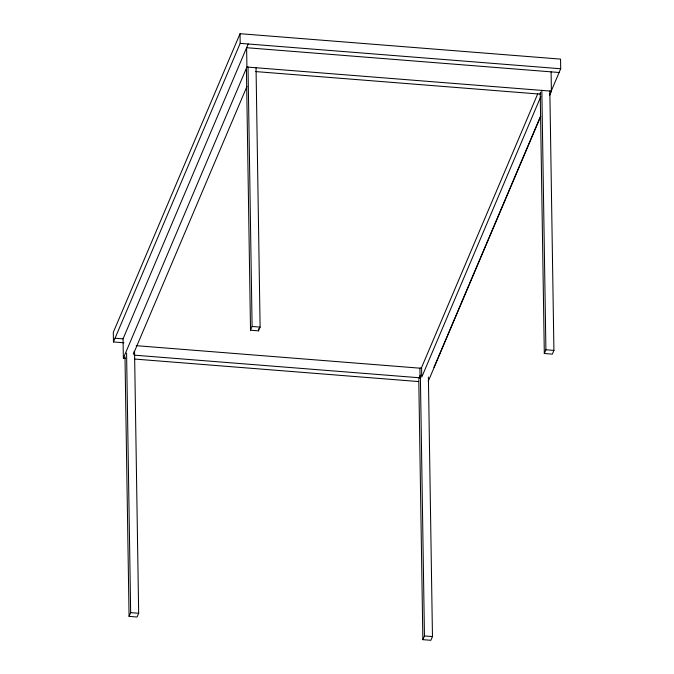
<?xml version="1.0" encoding="UTF-8"?>
<svg xmlns="http://www.w3.org/2000/svg" width="674" height="674" viewBox="0 0 674 674"><rect width="100%" height="100%" fill="white"/><g stroke="black" fill="none" stroke-linecap="round" stroke-linejoin="round"><path stroke-width="1.01" d="M549.672 94.739L560.692 68.756L560.541 59.11L240.037 33.7L113.308 332.299L113.459 341.954L123.932 342.78M113.459 341.954L240.188 43.355L240.037 33.7M125.448 358.324L123.359 358.155L123.056 338.853L248.201 43.987M123.359 358.155L246.92 67.021L246.617 47.719L559.108 72.489M133.284 354.28L246.987 86.365M134.573 352.704L138.667 613.281L137.083 617.013L129.071 616.373L130.655 612.641L126.577 353.117M256.036 67.594L260.113 327.117L258.53 330.85L250.517 330.218L252.101 326.477L248.024 66.962M540.784 96.652L421.739 377.145L421.587 367.498L537.759 93.779M418.781 379.091L420.365 375.359L422.362 375.519M433.963 367.364L540.228 116.981M428.251 381.324L540.725 116.307M549.757 95.026L551.399 91.159L551.096 71.857M428.394 377.044L432.464 636.568L430.88 640.3L422.868 639.668L424.452 635.936L420.365 375.359M549.841 90.88L553.918 350.404L552.335 354.136L544.314 353.505L545.906 349.772L541.829 90.249M136.215 345.678L419.91 368.173L421.587 367.498M240.188 43.355L560.692 68.756M246.92 67.021L551.399 91.159M255.707 71.579L540.447 94.149L540.422 92.22M252.101 326.477L260.113 327.117M545.906 349.772L553.918 350.404M115.043 338.222L123.056 338.853M134.269 355.164L420.062 377.819L419.91 368.173M134.867 359.074L418.428 381.551M130.655 612.641L138.667 613.281M424.452 635.936L432.464 636.568M540.228 92.928L544.314 353.505M418.79 380.144L422.868 639.668M258.496 328.743L258.53 330.85M246.423 69.641L250.517 330.218M134.21 351.306L134.244 353.235M124.993 356.849L129.071 616.373"/></g></svg>
